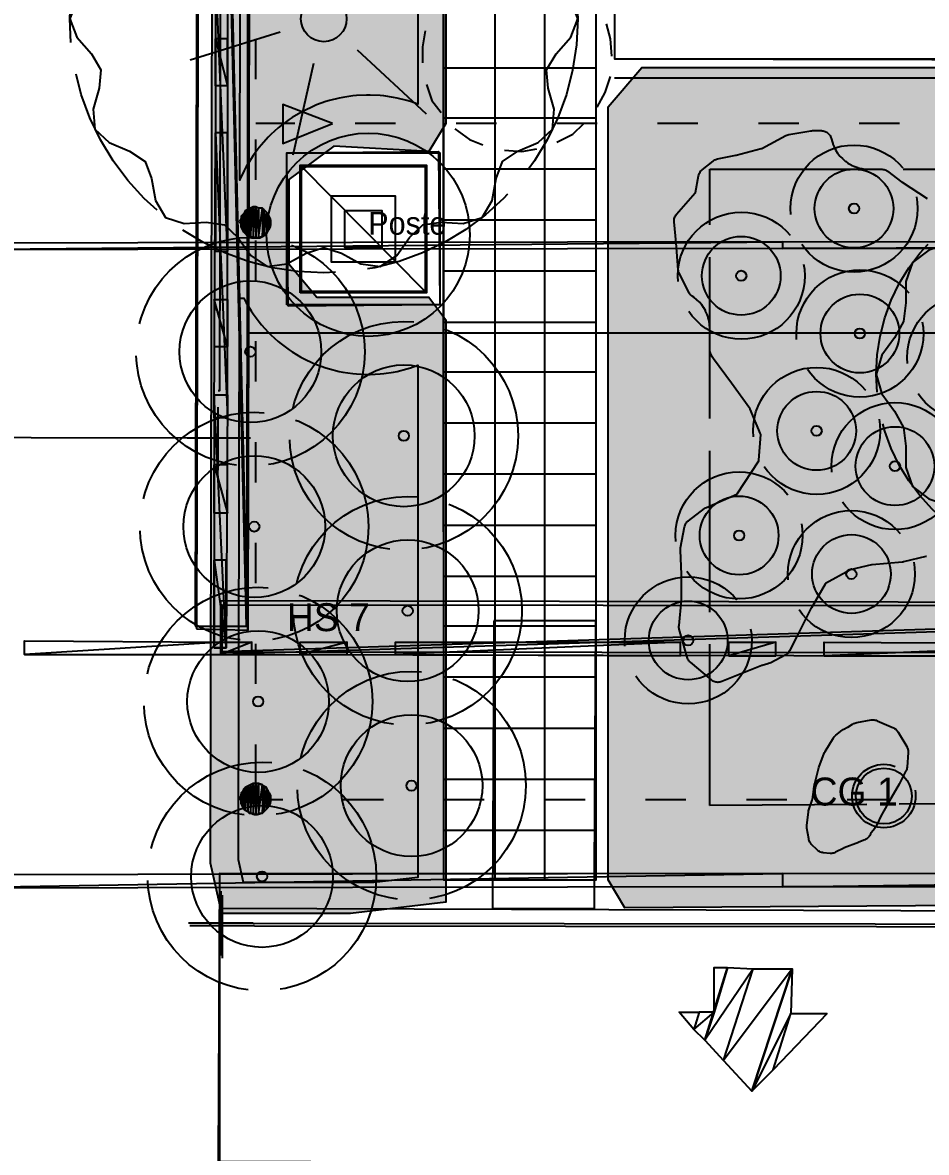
# Model space of a CAD drawing. Header units: metres. Extents: x 1 to 213, y 1 to 147.
# Drawn here: x 50.38 to 57.5, y 40.28 to 49.17 of the extents above; entities that cross this region are included whole.
import ezdxf
from ezdxf.enums import TextEntityAlignment as Align

# ---------------------------------------------------------------- set-up
doc = ezdxf.new("R2010")
doc.units = ezdxf.units.M
doc.linetypes.add('DASHED', pattern=[1.524, 1.27, -0.254])
for name, color, linetype in [('00-BASE-ARQUITECTURA', 8, 'Continuous'), ('PJ-ARBOLES', 94, 'Continuous'), ('PJ-ARBUSTOS', 82, 'Continuous'), ('PJ-COPA-ADULTA', 8, 'DASHED'), ('PJ-ETIQUETAS', 7, 'Continuous'), ('PJ-GRAVILLA', 42, 'Continuous'), ('PJ-HERBACEAS', 212, 'Continuous'), ('PJ-LIMITE-JARDIN', 7, 'Continuous'), ('PJ-MASAS', 92, 'Continuous'), ('PJ-MASAS-RELLENO', 92, 'Continuous'), ('PJ-PROTEGIDO', 30, 'DASHED'), ('PJ-RIEGO-SECTORES', 5, 'Continuous'), ('PJ-VISIBILIDAD', 1, 'DASHED')]:
    doc.layers.add(name, color=color, linetype=linetype)

# ---------------------------------------------------------------- blocks, each defined once
blk = doc.blocks.new('PJ_CD')
for p, q in [((0.0599, 0.2633), (0.1829, 0.8045)), ((-0.1981, 0.1835), (-0.6052, 0.5607)), ((0.2579, 0.0798), (0.7882, 0.2438)), ((-0.2579, -0.0798), (-0.7882, -0.2438)), ((-0.0599, -0.2633), (-0.1829, -0.8045)), ((0.1981, -0.1835), (0.6052, -0.5607))]:
    blk.add_line(p, q)
blk.add_lwpolyline([(1.5, 0), (1.4545, 0.1529), (1.3572, 0.2885), (1.2839, 0.4172), (1.2675, 0.5643), (1.2666, 0.7312), (1.2135, 0.8817), (1.0868, 0.9786), (0.9284, 1.0311), (0.7935, 1.0922), (0.6937, 1.2016), (0.5949, 1.3361), (0.4635, 1.4266), (0.3041, 1.4305), (0.145, 1.3799), (0, 1.35), (-0.145, 1.3799), (-0.3041, 1.4305), (-0.4635, 1.4266), (-0.5949, 1.3361), (-0.6938, 1.2016), (-0.7935, 1.0922), (-0.9284, 1.0311), (-1.0868, 0.9786), (-1.2135, 0.8817), (-1.2666, 0.7312), (-1.2675, 0.5643), (-1.2839, 0.4172), (-1.3572, 0.2885), (-1.4545, 0.1529), (-1.5, 0), (-1.4545, -0.1529), (-1.3572, -0.2885), (-1.2839, -0.4172), (-1.2675, -0.5643), (-1.2666, -0.7312), (-1.2135, -0.8817), (-1.0868, -0.9786), (-0.9284, -1.0311), (-0.7935, -1.0922), (-0.6938, -1.2016), (-0.5949, -1.3361), (-0.4635, -1.4266), (-0.3041, -1.4305), (-0.145, -1.3799), (0, -1.35), (0.145, -1.3799), (0.3041, -1.4305), (0.4635, -1.4266), (0.5949, -1.3361), (0.6937, -1.2016), (0.7935, -1.0922), (0.9284, -1.0311), (1.0868, -0.9786), (1.2135, -0.8817), (1.2666, -0.7312), (1.2675, -0.5643), (1.2839, -0.4172), (1.3572, -0.2885), (1.4545, -0.1529), (1.5, 0)], close=True)
blk.add_circle((0, 0), 0.135)
at = {"flags": 1}
for tag, p, height in [('CODIGO', (0.15, 0.15), 0.2), ('ESPECIE', (0.15, -0.1), 0.15), ('ZONA', (0.15, -0.3), 0.15)]:
    blk.add_attdef(tag, p, '', height=height, dxfattribs=at)
blk = doc.blocks.new('PJ_EC')
for radius in [0.31, 0.04]:
    blk.add_circle((0, 0), radius)
at = {"flags": 1}
for tag, p, height in [('CODIGO', (0.15, 0.15), 0.2), ('ESPECIE', (0.15, -0.1), 0.15), ('ZONA', (0.15, -0.3), 0.15)]:
    blk.add_attdef(tag, p, '', height=height, dxfattribs=at)
blk = doc.blocks.new('PJ_CG')
blk.add_circle((0, 0), 0.22)
at = {"flags": 1}
for tag, p, height in [('CODIGO', (0.15, 0.15), 0.2), ('ESPECIE', (0.15, -0.1), 0.15), ('ZONA', (0.15, -0.3), 0.15)]:
    blk.add_attdef(tag, p, '', height=height, dxfattribs=at)
blk = doc.blocks.new('PJ_SP')
for p, q in [((0.0798, 0.351), (0.2439, 1.0726)), ((-0.2641, 0.2447), (-0.807, 0.7475)), ((0.3439, 0.1064), (1.0509, 0.3251)), ((-0.3439, -0.1064), (-1.0509, -0.3251)), ((0.2641, -0.2447), (0.807, -0.7475)), ((-0.0798, -0.351), (-0.2439, -1.0726))]:
    blk.add_line(p, q)
blk.add_lwpolyline([(2, 0), (1.9445, 0.1457), (1.8293, 0.2757), (1.7549, 0.4005), (1.7678, 0.5453), (1.8152, 0.7124), (1.8019, 0.8678), (1.6887, 0.975), (1.5285, 1.0421), (1.4073, 1.1223), (1.3561, 1.2583), (1.3263, 1.4295), (1.247, 1.5637), (1.0985, 1.6112), (0.925, 1.6021), (0.781, 1.6217), (0.6759, 1.7221), (0.5748, 1.8634), (0.445, 1.9499), (0.2906, 1.9282), (0.1383, 1.8448), (0, 1.8), (-0.1383, 1.8448), (-0.2906, 1.9282), (-0.445, 1.9499), (-0.5748, 1.8634), (-0.6759, 1.7221), (-0.781, 1.6217), (-0.925, 1.6021), (-1.0985, 1.6112), (-1.247, 1.5637), (-1.3263, 1.4295), (-1.3561, 1.2583), (-1.4073, 1.1223), (-1.5285, 1.0421), (-1.6887, 0.975), (-1.8019, 0.8678), (-1.8152, 0.7124), (-1.7678, 0.5453), (-1.7549, 0.4005), (-1.8293, 0.2757), (-1.9445, 0.1457), (-2, 0), (-1.9445, -0.1457), (-1.8293, -0.2757), (-1.7549, -0.4005), (-1.7678, -0.5453), (-1.8152, -0.7124), (-1.8019, -0.8678), (-1.6887, -0.975), (-1.5285, -1.0421), (-1.4073, -1.1223), (-1.3561, -1.2583), (-1.3263, -1.4295), (-1.247, -1.5637), (-1.0985, -1.6112), (-0.925, -1.6021), (-0.781, -1.6217), (-0.6759, -1.7221), (-0.5748, -1.8634), (-0.445, -1.9499), (-0.2906, -1.9282), (-0.1383, -1.8448), (0, -1.8), (0.1383, -1.8448), (0.2906, -1.9282), (0.445, -1.9499), (0.5748, -1.8634), (0.6759, -1.7221), (0.781, -1.6217), (0.925, -1.6021), (1.0985, -1.6112), (1.247, -1.5637), (1.3263, -1.4295), (1.3561, -1.2583), (1.4073, -1.1223), (1.5285, -1.0421), (1.6887, -0.975), (1.8019, -0.8678), (1.8152, -0.7124), (1.7678, -0.5453), (1.7549, -0.4005), (1.8293, -0.2757), (1.9445, -0.1457), (2, 0)], close=True)
blk.add_circle((0, 0), 0.18)
at = {"flags": 1}
for tag, p, height in [('CODIGO', (0.15, 0.15), 0.2), ('ESPECIE', (0.15, -0.1), 0.15), ('ZONA', (0.15, -0.3), 0.15)]:
    blk.add_attdef(tag, p, '', height=height, dxfattribs=at)
blk = doc.blocks.new('PJ_HS')
for radius in [0.558, 0.04]:
    blk.add_circle((0, 0), radius)
at = {"flags": 1}
for tag, p, height in [('CODIGO', (0.15, 0.15), 0.2), ('ESPECIE', (0.15, -0.1), 0.15), ('ZONA', (0.15, -0.3), 0.15)]:
    blk.add_attdef(tag, p, '', height=height, dxfattribs=at)

msp = doc.modelspace()

# ---------------------------------------------------------------- hatches: boundary and pattern name
at = {"layer": 'PJ-GRAVILLA'}
h = msp.add_hatch(dxfattribs=at)
h.set_pattern_fill('GRAVEL', scale=0.03)
h.paths.add_polyline_path([(53.8, 98.484), (53.8, 89.0322), (53.7545, 89.0322), (53.534, 88.5913), (53.534, 87.6211), (53.7104, 87.2243), (53.7104, 74.2597), (53.534, 74.1274), (52.6521, 74.1274), (52.4757, 73.9069), (52.4757, 73.1573), (52.6521, 72.9368), (53.5781, 72.9368), (53.7104, 72.7604), (53.7104, 48.3746), (53.5781, 48.1541), (52.8284, 48.1982), (52.4757, 47.9337), (52.4757, 47.2722), (52.6962, 47.0076), (53.5781, 47.0076), (53.7104, 46.8312), (53.7104, 42.2451), (52.9607, 42.1569), (51.9465, 42.1569), (51.8583, 42.5538), (51.9465, 90.5756), (52.0347, 90.9284), (51.9906, 98.425), (52.0788, 98.5131), (53.8, 98.484)])
h = msp.add_hatch(dxfattribs=at)
h.set_pattern_fill('GRAVEL', scale=0.03)
h.paths.add_polyline_path([(55.2538, 48.8156), (62.0889, 48.8156), (63.0149, 48.6833), (63.8968, 48.2864), (64.6906, 47.4927), (64.7347, 47.2281), (64.9552, 47.0076), (65.2198, 45.9493), (65.0875, 44.8028), (64.0732, 42.2892), (63.8968, 42.1128), (62.0889, 42.1128), (61.6038, 42.2451), (55.1215, 42.201), (54.9892, 42.4215), (54.9892, 48.5069), (55.2538, 48.8156)])
at = {"layer": 'PJ-MASAS-RELLENO'}
for points in [[(53.4333, 48.548), (53.4051, 48.5566), (53.329, 48.5756), (53.3001, 48.5814), (53.2224, 48.5929), (53.1931, 48.5958), (53.1147, 48.5996), (53.0853, 48.5996), (53.0069, 48.5958), (52.9776, 48.5929), (52.8999, 48.5814), (52.871, 48.5756), (52.7949, 48.5566), (52.7667, 48.548), (52.6928, 48.5216), (52.6656, 48.5103), (52.5946, 48.4767), (52.5687, 48.4629), (52.5013, 48.4225), (52.4768, 48.4061), (52.4138, 48.3594), (52.391, 48.3407), (52.3328, 48.288), (52.312, 48.2672), (52.2593, 48.209), (52.2406, 48.1862), (52.1939, 48.1232), (52.1775, 48.0987), (52.1371, 48.0313), (52.1233, 48.0054), (52.0897, 47.9344), (52.0882, 47.9308), (52.0957, 52.05), (53.4904, 52.05), (53.4904, 48.5276), (53.4333, 48.548)], [(55.6519, 47.0158), (55.6451, 47.0208), (55.6389, 47.0264), (55.6333, 47.0326), (55.6284, 47.0394), (55.6242, 47.0467), (55.55, 47.193), (55.5468, 47.2001), (55.5444, 47.2074), (55.5426, 47.2149), (55.5416, 47.2226), (55.524, 47.4354), (55.5239, 47.4359), (55.5081, 47.6012), (55.5078, 47.6094), (55.5083, 47.6175), (55.5096, 47.6256), (55.5117, 47.6335), (55.5146, 47.6411), (55.5182, 47.6484), (55.5226, 47.6552), (55.5277, 47.6616), (55.6754, 47.8296), (55.6765, 47.831), (55.6769, 47.8328), (55.7002, 47.9626), (55.7021, 47.9706), (55.7048, 47.9784), (55.7082, 47.9859), (55.7125, 47.9929), (55.7174, 47.9995), (55.723, 48.0056), (55.7291, 48.011), (55.8164, 48.0805), (55.8225, 48.0849), (55.829, 48.0887), (55.8358, 48.0919), (55.8429, 48.0945), (55.8501, 48.0963), (55.9955, 48.1261), (55.9977, 48.1266), (56.1944, 48.1785), (56.1966, 48.1792), (56.1987, 48.1802), (56.3883, 48.2812), (56.3961, 48.2849), (56.4042, 48.2876), (56.4126, 48.2895), (56.5849, 48.3185), (56.5915, 48.3193), (56.5982, 48.3196), (56.6679, 48.3196), (56.6755, 48.3192), (56.683, 48.3182), (56.6904, 48.3164), (56.6975, 48.3139), (56.7044, 48.3108), (56.711, 48.307), (56.7172, 48.3027), (56.7229, 48.2977), (56.7281, 48.2923), (56.7329, 48.2864), (56.737, 48.28), (56.7405, 48.2733), (56.7434, 48.2663), (56.7455, 48.259), (56.7494, 48.2436), (56.7499, 48.2418), (56.7573, 48.2173), (56.7585, 48.2138), (56.7678, 48.191), (56.7694, 48.1876), (56.7808, 48.1658), (56.7827, 48.1625), (56.7962, 48.1419), (56.7984, 48.1388), (56.8137, 48.1195), (56.8162, 48.1167), (56.8332, 48.099), (56.836, 48.0964), (56.8546, 48.0803), (56.8576, 48.078), (56.8777, 48.0638), (56.8809, 48.0618), (56.9022, 48.0495), (56.9056, 48.0478), (56.928, 48.0376), (56.9315, 48.0362), (56.9548, 48.0282), (56.9584, 48.0272), (56.9823, 48.0214), (56.9861, 48.0207), (57.0104, 48.0172), (57.0142, 48.0169), (57.0397, 48.0156), (57.0416, 48.0156), (57.1404, 48.0156), (57.1477, 48.0153), (57.155, 48.0142), (57.1622, 48.0126), (57.1692, 48.0102), (57.1759, 48.0073), (57.1823, 48.0037), (57.1884, 47.9996), (57.301, 47.915), (57.3033, 47.9134), (57.5006, 47.7861), (57.5022, 47.7851), (57.5039, 47.7845), (57.7005, 47.7246), (57.7021, 47.7242), (57.7039, 47.7242), (57.9005, 47.7339), (57.9021, 47.7341), (57.9037, 47.7343), (58.1016, 47.7772), (58.1027, 47.7774), (58.3315, 47.8334), (58.3333, 47.8339), (58.335, 47.8348), (58.5438, 47.956), (58.5445, 47.9565), (58.656, 48.0245), (58.6631, 48.0283), (58.6705, 48.0314), (58.6781, 48.0338), (58.686, 48.0353), (58.8055, 48.053), (58.8096, 48.0539), (59.0058, 48.1044), (59.0076, 48.1049), (59.0091, 48.1058), (59.1973, 48.2139), (59.2041, 48.2173), (59.2111, 48.2201), (59.2184, 48.2223), (59.2258, 48.2237), (59.469, 48.2587), (59.4765, 48.2594), (59.4841, 48.2594), (59.4916, 48.2587), (59.499, 48.2573), (59.5063, 48.2552), (59.5133, 48.2524), (59.5201, 48.2489), (59.5264, 48.2449), (59.7563, 48.083), (59.763, 48.0777), (59.7691, 48.0718), (59.7745, 48.0652), (59.7792, 48.0581), (59.7831, 48.0506), (59.7862, 48.0427), (59.8462, 47.8615), (59.8483, 47.8539), (59.8496, 47.8462), (59.8502, 47.8385), (59.85, 47.8306), (59.8491, 47.8229), (59.8179, 47.6397), (59.816, 47.6315), (59.8133, 47.6235), (59.728, 47.4102), (59.7276, 47.409), (59.649, 47.1919), (59.6484, 47.1897), (59.648, 47.1874), (59.6239, 46.9827), (59.6238, 46.9808), (59.624, 46.9789), (59.6583, 46.7864), (59.6595, 46.7813), (59.7184, 46.5957), (59.7204, 46.5883), (59.7597, 46.4054), (59.7611, 46.3964), (59.7614, 46.3873), (59.759, 46.2367), (59.7585, 46.2288), (59.7572, 46.221), (59.7551, 46.2133), (59.7523, 46.206), (59.7488, 46.1989), (59.7446, 46.1922), (59.6967, 46.1234), (59.6918, 46.1172), (59.6864, 46.1114), (59.6805, 46.1062), (59.674, 46.1017), (59.6107, 46.0613), (59.6093, 46.0605), (59.4585, 45.9685), (59.4568, 45.9674), (59.4554, 45.9659), (59.3195, 45.8105), (59.318, 45.8086), (59.1734, 45.622), (59.1732, 45.6217), (59.1666, 45.6129), (59.1609, 45.6062), (59.1545, 45.6002), (59.1475, 45.5949), (59.1399, 45.5904), (59.1215, 45.5808), (59.1171, 45.578), (59.0858, 45.556), (59.0858, 45.5561), (59.0826, 45.5538), (59.0757, 45.5497), (59.0684, 45.5464), (59.0608, 45.5438), (58.8201, 45.4752), (58.8176, 45.4744), (58.7865, 45.4633), (58.7817, 45.4612), (58.7536, 45.4468), (58.7491, 45.4441), (58.723, 45.4261), (58.7189, 45.4228), (58.7074, 45.4124), (58.7021, 45.408), (58.6964, 45.4041), (58.6905, 45.4006), (58.6842, 45.3977), (58.4262, 45.2913), (58.419, 45.2887), (58.4116, 45.2868), (58.404, 45.2856), (58.3964, 45.2852), (58.2388, 45.2838), (58.237, 45.2837), (58.2351, 45.2835), (58.0355, 45.2446), (58.0338, 45.2442), (58.0322, 45.2435), (57.8534, 45.1553), (57.8491, 45.1529), (57.694, 45.051), (57.6875, 45.0471), (57.6807, 45.0439), (57.5026, 44.97), (57.4967, 44.9678), (57.4906, 44.9661), (57.3159, 44.9242), (57.3101, 44.923), (57.3042, 44.9223), (57.0683, 44.9017), (57.0627, 44.9008), (56.8952, 44.8617), (56.8934, 44.8612), (56.8918, 44.8604), (56.7003, 44.7531), (56.6985, 44.752), (56.6974, 44.7502), (56.5896, 44.564), (56.5885, 44.5619), (56.4786, 44.3426), (56.4781, 44.3418), (56.4171, 44.2234), (56.413, 44.2163), (56.4081, 44.2096), (56.4025, 44.2035), (56.3964, 44.1979), (56.3897, 44.1931), (56.3826, 44.1889), (56.2696, 44.1309), (56.2613, 44.1272), (56.2526, 44.1245), (56.2458, 44.1228), (56.2027, 44.1088), (56.2002, 44.1079), (55.8837, 43.9819), (55.8763, 43.9793), (55.8687, 43.9775), (55.8609, 43.9765), (55.8531, 43.9762), (55.8452, 43.9767), (55.8375, 43.9779), (55.8299, 43.9799), (55.8226, 43.9827), (55.8155, 43.9861), (55.8089, 43.9902), (55.8026, 43.995), (55.6367, 44.1345), (55.6308, 44.1399), (55.6255, 44.1459), (55.6209, 44.1524), (55.6169, 44.1593), (55.6136, 44.1666), (55.6111, 44.1742), (55.5496, 44.394), (55.548, 44.4013), (55.547, 44.4088), (55.5467, 44.4163), (55.5471, 44.4238), (55.5675, 44.6226), (55.5677, 44.6268), (55.5668, 44.8239), (55.5667, 44.8255), (55.5583, 45.0155), (55.5584, 45.0247), (55.5596, 45.0338), (55.5906, 45.1995), (55.5923, 45.2067), (55.5946, 45.2137), (55.5976, 45.2204), (55.6012, 45.2269), (55.6053, 45.233), (55.61, 45.2386), (55.6152, 45.2439), (55.6209, 45.2486), (55.7466, 45.3438), (55.7545, 45.3491), (55.763, 45.3533), (56.0034, 45.4581), (56.0051, 45.459), (56.0062, 45.4605), (56.1748, 45.7212), (56.1758, 45.723), (56.176, 45.7249), (56.1903, 45.9283), (56.1903, 45.9302), (56.1897, 45.9319), (56.1084, 46.1279), (56.1074, 46.1301), (56.1061, 46.1321), (55.9603, 46.3302), (55.8178, 46.5233), (55.8131, 46.5304), (55.8092, 46.538), (55.7962, 46.5668), (55.7932, 46.5747), (55.791, 46.5828), (55.7897, 46.5912), (55.7892, 46.5996), (55.7892, 46.7632), (55.7892, 46.7651), (55.788, 46.7906), (55.7876, 46.7944), (55.7841, 46.8188), (55.7834, 46.8225), (55.7776, 46.8464), (55.7766, 46.85), (55.7686, 46.8733), (55.7672, 46.8768), (55.757, 46.8992), (55.7553, 46.9026), (55.743, 46.9239), (55.741, 46.9271), (55.7268, 46.9472), (55.7245, 46.9502), (55.7084, 46.9688), (55.7058, 46.9716), (55.6881, 46.9886), (55.6853, 46.9911), (55.666, 47.0064), (55.6629, 47.0086), (55.6519, 47.0158)], [(53.144, 42.4), (52.1179, 42.4), (52.0784, 42.5777), (52.0865, 47), (52.1207, 47), (52.1233, 46.9946), (52.1371, 46.9687), (52.1775, 46.9013), (52.1939, 46.8768), (52.2406, 46.8138), (52.2593, 46.791), (52.312, 46.7328), (52.3328, 46.712), (52.391, 46.6593), (52.4138, 46.6406), (52.4768, 46.5939), (52.5013, 46.5775), (52.5687, 46.5371), (52.5946, 46.5233), (52.6656, 46.4897), (52.6928, 46.4784), (52.7667, 46.452), (52.7949, 46.4434), (52.871, 46.4244), (52.8999, 46.4186), (52.9776, 46.4071), (53.0069, 46.4042), (53.0853, 46.4004), (53.1147, 46.4004), (53.1931, 46.4042), (53.2224, 46.4071), (53.3001, 46.4186), (53.329, 46.4244), (53.4051, 46.4434), (53.4333, 46.452), (53.4904, 46.4724), (53.4904, 42.4408), (53.144, 42.4)], [(56.6139, 43.1718), (56.6155, 43.18), (56.6445, 43.2959), (56.6473, 43.3049), (56.6901, 43.4175), (56.6931, 43.4245), (56.6968, 43.4312), (56.7637, 43.5393), (56.7677, 43.5451), (56.7721, 43.5506), (56.777, 43.5556), (56.7824, 43.5602), (56.8324, 43.5995), (56.8386, 43.6039), (56.8453, 43.6077), (56.8748, 43.6229), (56.877, 43.6241), (56.9145, 43.6466), (56.9153, 43.6471), (56.9227, 43.6517), (56.9305, 43.6554), (56.9387, 43.6582), (56.9471, 43.6602), (57.0611, 43.68), (57.0689, 43.6809), (57.0768, 43.6811), (57.0847, 43.6805), (57.0924, 43.6792), (57.1, 43.6771), (57.1074, 43.6742), (57.236, 43.617), (57.2433, 43.6133), (57.2501, 43.6089), (57.2565, 43.6038), (57.2623, 43.5981), (57.2675, 43.5918), (57.2721, 43.5851), (57.3408, 43.4707), (57.3447, 43.4634), (57.3478, 43.4557), (57.3501, 43.4478), (57.3515, 43.4396), (57.3522, 43.4314), (57.3519, 43.4231), (57.3428, 43.3086), (57.3418, 43.3008), (57.34, 43.2931), (57.3375, 43.2856), (57.3343, 43.2784), (57.2831, 43.1787), (57.2809, 43.1748), (57.2144, 43.0611), (57.1485, 42.9461), (57.1472, 42.9436), (57.0967, 42.8389), (57.0923, 42.831), (57.0872, 42.8237), (57.063, 42.7934), (57.0614, 42.7913), (57.056, 42.7835), (57.0549, 42.7817), (57.0539, 42.7796), (57.0526, 42.7764), (57.0486, 42.7691), (57.0439, 42.7623), (57.0386, 42.756), (57.0326, 42.7503), (57.026, 42.7452), (57.019, 42.7408), (57.0115, 42.7372), (56.9637, 42.717), (56.9616, 42.7162), (56.8489, 42.6722), (56.8456, 42.6707), (56.7797, 42.6379), (56.7729, 42.6348), (56.7658, 42.6325), (56.7586, 42.6308), (56.7512, 42.6298), (56.7438, 42.6294), (56.7363, 42.6298), (56.6835, 42.6349), (56.6759, 42.636), (56.6684, 42.6378), (56.6611, 42.6403), (56.6541, 42.6436), (56.6475, 42.6475), (56.6412, 42.652), (56.6355, 42.657), (56.5915, 42.6996), (56.5865, 42.7049), (56.582, 42.7107), (56.578, 42.7169), (56.5746, 42.7234), (56.5718, 42.7302), (56.5697, 42.7372), (56.5682, 42.7444), (56.5546, 42.8287), (56.5538, 42.8359), (56.5537, 42.8431), (56.5541, 42.8503), (56.5659, 42.9554), (56.5674, 42.9641), (56.5698, 42.9726), (56.5961, 43.0489), (56.5967, 43.0507), (56.597, 43.0526), (56.6139, 43.1718)]]:
    msp.add_hatch(color=7, dxfattribs=at).paths.add_polyline_path(points)

# ---------------------------------------------------------------- linework, layer by layer
at = {"layer": '00-BASE-ARQUITECTURA'}
for points in [[(52.0664, 109.5798), (51.9818, 71.4798), (51.9289, 46.2703), (51.9183, 46.2703)], [(88.5472, 53.6469), (88.5472, 51.6678), (74.3867, 51.6678), (72.8415, 46.7254), (52.1511, 46.7254), (52.1511, 98.3297), (67.7827, 98.3297)], [(54.8922, 71.5327), (54.8922, 42.418), (53.6963, 42.418), (53.6857, 64.336), (53.6857, 72.7392), (53.6857, 85.4815), (54.8922, 85.471), (54.8922, 72.7392)], [(53.6963, 42.418), (53.6963, 85.4815)], [(54.49, 42.418), (54.49, 85.4815)], [(55.0404, 71.3845), (55.0404, 48.8844), (60.0357, 48.8738)], [(54.0984, 42.418), (54.0984, 67.0771)], [(51.7384, 44.4182), (52.1405, 44.4182), (51.7701, 59.6688), (51.7384, 44.4182)], [(51.7489, 44.3971), (52.1511, 44.3865), (51.7807, 59.6476), (51.7489, 44.3971)], [(52.1405, 44.4182), (51.7701, 59.6688), (52.1723, 59.6688), (52.1405, 44.4182)], [(52.1511, 44.3865), (51.7807, 59.6476), (52.1829, 59.6371), (52.1511, 44.3865)], [(51.8971, 47.371), (51.9924, 47.371), (51.8971, 49.6146), (51.8971, 47.371)], [(51.9924, 47.371), (51.8971, 49.6146), (51.9924, 49.6146), (51.9924, 47.371)], [(53.5481, 49.1066), (53.5269, 48.9796), (53.5269, 48.8526)], [(55.0192, 48.9056), (55.0086, 49.0431), (54.9769, 49.1596)], [(51.9924, 49.0431), (51.8971, 49.0431), (51.9924, 48.6727), (51.9924, 49.0431)], [(51.8971, 49.0431), (51.9924, 48.6727), (51.8971, 48.6727), (51.8971, 49.0431)], [(52.2146, 48.7256), (52.2146, 49.0431)], [(55.0404, 48.8844), (62.4169, 48.8844)], [(54.8922, 48.8103), (53.6963, 48.8103)], [(54.9028, 48.5034), (54.9663, 48.6198), (55.0086, 48.7468)], [(53.5587, 48.6833), (53.601, 48.5563), (53.6751, 48.4611)], [(55.0404, 48.7362), (62.2053, 48.7362)], [(52.8179, 48.3764), (52.4263, 48.5246), (52.4263, 48.2176), (52.8179, 48.3764)], [(54.8922, 48.4187), (53.6963, 48.4187)], [(51.8971, 48.3023), (51.9924, 46.0586), (51.8865, 46.0586), (51.8971, 48.3023)], [(51.9924, 48.3023), (51.8971, 48.3023), (51.9924, 46.0586), (51.9924, 48.3023)], [(52.5215, 48.3764), (52.2146, 48.3764)], [(53.3153, 48.3764), (52.9978, 48.3764)], [(53.7809, 48.3341), (53.8974, 48.2494), (54.0032, 48.2071)], [(54.109, 48.3764), (53.7915, 48.3764)], [(54.9028, 48.3764), (54.5853, 48.3764)], [(54.5853, 48.2282), (54.7123, 48.2917), (54.797, 48.3764)], [(55.6965, 48.3764), (55.379, 48.3764)], [(56.4903, 48.3764), (56.1728, 48.3764)], [(57.284, 48.3764), (56.9665, 48.3764)], [(52.2146, 47.9319), (52.2146, 48.2494)], [(54.1725, 48.1647), (54.3101, 48.1541), (54.4265, 48.1753)], [(53.5481, 47.0535), (52.5744, 48.0377)], [(54.8922, 48.0166), (53.6963, 48.0166)], [(52.2146, 47.7202), (52.1935, 47.7096), (52.1723, 47.7096), (52.1511, 47.6991), (52.13, 47.6779), (52.1194, 47.6673), (52.0982, 47.6461), (52.0982, 47.625), (52.0876, 47.6038), (52.0982, 47.5826), (52.0982, 47.5615), (52.1088, 47.5403), (52.1194, 47.5191), (52.1405, 47.498), (52.1617, 47.4874), (52.1829, 47.4768), (52.204, 47.4768), (52.2252, 47.4768), (52.2464, 47.4768), (52.2675, 47.4874), (52.2887, 47.498), (52.2993, 47.5191), (52.3204, 47.5403), (52.331, 47.5615), (52.331, 47.5826), (52.331, 47.6038), (52.331, 47.625), (52.3204, 47.6461), (52.3099, 47.6673), (52.2993, 47.6779), (52.2781, 47.6991), (52.2569, 47.7096), (52.2358, 47.7096), (52.2146, 47.7202)], [(52.1194, 47.6673), (52.1194, 47.5191), (52.13, 47.6885), (52.1194, 47.6673)], [(52.1194, 47.5191), (52.13, 47.6885), (52.13, 47.5086), (52.1194, 47.5191)], [(52.13, 47.6885), (52.13, 47.5086), (52.1511, 47.6991), (52.13, 47.6885)], [(52.13, 47.5086), (52.1511, 47.6991), (52.1511, 47.4874), (52.13, 47.5086)], [(52.1511, 47.6991), (52.1511, 47.4874), (52.1723, 47.7096), (52.1511, 47.6991)], [(52.1511, 47.4874), (52.1723, 47.7096), (52.1723, 47.4874), (52.1511, 47.4874)], [(52.1723, 47.7096), (52.1723, 47.4874), (52.1935, 47.7202), (52.1723, 47.7096)], [(52.1723, 47.4874), (52.1935, 47.7202), (52.1935, 47.4768), (52.1723, 47.4874)], [(52.1935, 47.7202), (52.1935, 47.4768), (52.2146, 47.7202), (52.1935, 47.7202)], [(52.1935, 47.4768), (52.2146, 47.7202), (52.2146, 47.4768), (52.1935, 47.4768)], [(52.2146, 47.7202), (52.2146, 47.4768), (52.2358, 47.7096), (52.2146, 47.7202)], [(52.2146, 47.4768), (52.2358, 47.7096), (52.2358, 47.4768), (52.2146, 47.4768)], [(52.2358, 47.7096), (52.2358, 47.4768), (52.2675, 47.7096), (52.2358, 47.7096)], [(52.2358, 47.4768), (52.2675, 47.7096), (52.2675, 47.4874), (52.2358, 47.4768)], [(52.2675, 47.7096), (52.2675, 47.4874), (52.2781, 47.6991), (52.2675, 47.7096)], [(52.2675, 47.4874), (52.2781, 47.6991), (52.2781, 47.498), (52.2675, 47.4874)], [(52.2781, 47.6991), (52.2781, 47.498), (52.2993, 47.6779), (52.2781, 47.6991)], [(52.2781, 47.498), (52.2993, 47.6779), (52.2993, 47.5086), (52.2781, 47.498)], [(52.2993, 47.6779), (52.2993, 47.5086), (52.3099, 47.6567), (52.2993, 47.6779)], [(52.0982, 47.625), (52.0982, 47.5615), (52.1088, 47.6461), (52.0982, 47.625)], [(52.0982, 47.5615), (52.1088, 47.6461), (52.1088, 47.5403), (52.0982, 47.5615)], [(52.0982, 47.6038), (52.0982, 47.5826), (52.0982, 47.625), (52.0982, 47.6038)], [(52.0982, 47.5826), (52.0982, 47.625), (52.0982, 47.5615), (52.0982, 47.5826)], [(52.1088, 47.6461), (52.1088, 47.5403), (52.1194, 47.6673), (52.1088, 47.6461)], [(52.1088, 47.5403), (52.1194, 47.6673), (52.1194, 47.5191), (52.1088, 47.5403)], [(52.2993, 47.5086), (52.3099, 47.6567), (52.3099, 47.5297), (52.2993, 47.5086)], [(52.3099, 47.6567), (52.3099, 47.5297), (52.3204, 47.6356), (52.3099, 47.6567)], [(52.3099, 47.5297), (52.3204, 47.6356), (52.3204, 47.5509), (52.3099, 47.5297)], [(52.3204, 47.5509), (52.3204, 47.6356), (52.331, 47.6144), (52.3204, 47.5509)], [(52.3204, 47.5509), (52.331, 47.5721), (52.331, 47.6144), (52.3204, 47.5509)], [(52.331, 47.5721), (52.331, 47.6144), (52.331, 47.5932), (52.331, 47.5721)], [(54.8922, 47.6144), (53.6963, 47.6144)], [(49.5899, 47.4345), (49.5899, 47.3816), (56.3633, 47.4451), (49.5899, 47.4345)], [(49.5899, 47.3816), (56.3633, 47.4451), (56.3633, 47.3921), (49.5899, 47.3816)], [(52.2146, 47.1381), (52.2146, 47.4556)], [(56.3633, 47.4451), (56.3633, 47.3921), (63.5282, 47.4345), (56.3633, 47.4451)], [(56.3633, 47.3921), (63.5282, 47.4345), (63.5282, 47.3921), (56.3633, 47.3921)], [(54.8922, 47.2122), (53.6963, 47.2122)], [(51.8865, 46.6196), (51.9924, 46.6196), (51.8865, 46.99), (51.8865, 46.6196)], [(51.9924, 46.6196), (51.8865, 46.99), (51.9924, 46.99), (51.9924, 46.6196)], [(54.8922, 46.8101), (53.6963, 46.8101)], [(52.2146, 46.3444), (52.2146, 46.6619)], [(54.8922, 46.4185), (53.6963, 46.4185)], [(51.8865, 44.2489), (51.9818, 44.2489), (51.8865, 46.2386), (51.8865, 44.2489)], [(51.9818, 44.2489), (51.8865, 46.2386), (51.9924, 46.2386), (51.9818, 44.2489)], [(51.9183, 45.6459), (51.9183, 46.1433)], [(2.5259, 46.0057), (51.6749, 45.8999)], [(54.8922, 46.0163), (53.6963, 46.0163)], [(51.6749, 45.8999), (52.1723, 45.8999)], [(52.2146, 45.5506), (52.2146, 45.8681)], [(51.9924, 45.6882), (51.8865, 45.6882), (51.9924, 45.3072), (51.9924, 45.6882)], [(51.8865, 45.6882), (51.9924, 45.3072), (51.8865, 45.3072), (51.8865, 45.6882)], [(54.8922, 45.6141), (53.6963, 45.6141)], [(54.8922, 45.212), (53.6963, 45.212)], [(52.2146, 44.7569), (52.2146, 45.0744)], [(51.9818, 44.9368), (51.8865, 44.9368), (51.9818, 44.2489), (51.9818, 44.9368)], [(51.8865, 44.9368), (51.9818, 44.2489), (51.8865, 44.2489), (51.8865, 44.9368)], [(54.8922, 44.8098), (53.6963, 44.8098)], [(63.9409, 44.5981), (51.9394, 44.2171), (51.9394, 44.6193), (63.9409, 44.5981)], [(51.9394, 44.2171), (51.9394, 44.6193)], [(63.9409, 44.2066), (63.9409, 44.5981), (51.9394, 44.2171), (63.9409, 44.2066)], [(63.9515, 44.577), (51.95, 44.196), (51.95, 44.5876), (63.9515, 44.577)], [(51.95, 44.196), (51.95, 44.5876)], [(63.9515, 44.1748), (63.9515, 44.577), (51.95, 44.196), (63.9515, 44.1748)], [(54.8922, 44.4182), (53.6963, 44.4182)], [(54.0879, 44.4606), (54.0773, 42.1957), (54.8816, 42.1957), (54.8816, 42.4709), (54.8922, 44.4606), (54.0879, 44.4606)], [(51.9394, 44.2912), (50.3943, 44.196), (50.3943, 44.3018), (51.9394, 44.2912)], [(50.3943, 44.196), (50.3943, 44.3018)], [(51.9394, 44.196), (51.9394, 44.2912), (50.3943, 44.196), (51.9394, 44.196)], [(52.1829, 44.196), (52.1829, 44.2912), (51.9394, 44.196), (52.1829, 44.196)], [(52.1829, 44.2912), (51.9394, 44.196), (51.9394, 44.2912), (52.1829, 44.2912)], [(52.2146, 43.9631), (52.2146, 44.2806)], [(52.9343, 44.196), (52.9343, 44.2912), (52.5639, 44.196), (52.9343, 44.196)], [(52.9343, 44.2912), (52.5639, 44.196), (52.5639, 44.2912), (52.9343, 44.2912)], [(55.559, 44.1854), (55.559, 44.2912), (53.3153, 44.196), (55.559, 44.1854)], [(55.559, 44.2912), (53.3153, 44.196), (53.3153, 44.2912), (55.559, 44.2912)], [(56.3104, 44.1854), (56.3104, 44.2912), (55.9399, 44.1854), (56.3104, 44.1854)], [(56.3104, 44.2912), (55.9399, 44.1854), (55.9399, 44.2912), (56.3104, 44.2912)], [(58.935, 44.2806), (56.6914, 44.1854), (56.6914, 44.2912), (58.935, 44.2806)], [(58.935, 44.1854), (58.935, 44.2806), (56.6914, 44.1854), (58.935, 44.1854)], [(54.8922, 44.0161), (53.6963, 44.0161)], [(54.8922, 43.6139), (53.6963, 43.6139)], [(52.2146, 43.053), (52.2146, 43.4869)], [(52.2146, 43.18), (52.1935, 43.18), (52.1723, 43.1694), (52.1511, 43.1588), (52.13, 43.1482), (52.1194, 43.1271), (52.0982, 43.1059), (52.0982, 43.0847), (52.0876, 43.0636), (52.0982, 43.0424), (52.0982, 43.0212), (52.1088, 43.0001), (52.1194, 42.9789), (52.1405, 42.9683), (52.1617, 42.9471), (52.1829, 42.9471), (52.204, 42.9366), (52.2252, 42.9366), (52.2464, 42.9471), (52.2675, 42.9471), (52.2887, 42.9683), (52.2993, 42.9789), (52.3204, 43.0001), (52.331, 43.0212), (52.331, 43.0424), (52.331, 43.0636), (52.331, 43.0847), (52.3204, 43.1059), (52.3099, 43.1271), (52.2993, 43.1482), (52.2781, 43.1588), (52.2569, 43.1694), (52.2358, 43.18), (52.2146, 43.18)], [(52.1194, 43.1376), (52.1194, 42.9789), (52.13, 43.1482), (52.1194, 43.1376)], [(52.1194, 42.9789), (52.13, 43.1482), (52.13, 42.9683), (52.1194, 42.9789)], [(52.13, 43.1482), (52.13, 42.9683), (52.1511, 43.1588), (52.13, 43.1482)], [(52.13, 42.9683), (52.1511, 43.1588), (52.1511, 42.9577), (52.13, 42.9683)], [(52.1511, 43.1588), (52.1511, 42.9577), (52.1723, 43.1694), (52.1511, 43.1588)], [(52.1511, 42.9577), (52.1723, 43.1694), (52.1723, 42.9471), (52.1511, 42.9577)], [(52.1723, 43.1694), (52.1723, 42.9471), (52.1935, 43.18), (52.1723, 43.1694)], [(52.1723, 42.9471), (52.1935, 43.18), (52.1935, 42.9366), (52.1723, 42.9471)], [(52.1935, 43.18), (52.1935, 42.9366), (52.2146, 43.18), (52.1935, 43.18)], [(52.1935, 42.9366), (52.2146, 43.18), (52.2146, 42.9366), (52.1935, 42.9366)], [(52.2146, 43.18), (52.2146, 42.9366), (52.2358, 43.18), (52.2146, 43.18)], [(52.2146, 42.9366), (52.2358, 43.18), (52.2358, 42.9366), (52.2146, 42.9366)], [(52.2358, 43.18), (52.2358, 42.9366), (52.2675, 43.1694), (52.2358, 43.18)], [(52.2358, 42.9366), (52.2675, 43.1694), (52.2675, 42.9471), (52.2358, 42.9366)], [(52.2675, 43.1694), (52.2675, 42.9471), (52.2781, 43.1588), (52.2675, 43.1694)], [(52.2675, 42.9471), (52.2781, 43.1588), (52.2781, 42.9577), (52.2675, 42.9471)], [(52.2781, 43.1588), (52.2781, 42.9577), (52.2993, 43.1376), (52.2781, 43.1588)], [(54.8922, 43.2117), (53.6963, 43.2117)], [(52.0982, 43.0953), (52.0982, 43.0212), (52.1088, 43.1165), (52.0982, 43.0953)], [(52.0982, 43.0212), (52.1088, 43.1165), (52.1088, 43.0001), (52.0982, 43.0212)], [(52.0982, 43.0741), (52.0982, 43.0424), (52.0982, 43.0953), (52.0982, 43.0741)], [(52.0982, 43.0424), (52.0982, 43.0953), (52.0982, 43.0212), (52.0982, 43.0424)], [(52.1088, 43.1165), (52.1088, 43.0001), (52.1194, 43.1376), (52.1088, 43.1165)], [(52.1088, 43.0001), (52.1194, 43.1376), (52.1194, 42.9789), (52.1088, 43.0001)], [(52.2146, 43.053), (52.4263, 43.053)], [(52.2781, 42.9577), (52.2993, 43.1376), (52.2993, 42.9789), (52.2781, 42.9577)], [(52.2993, 43.1376), (52.2993, 42.9789), (52.3099, 43.1271), (52.2993, 43.1376)], [(52.2993, 42.9789), (52.3099, 43.1271), (52.3099, 42.9895), (52.2993, 42.9789)], [(52.3099, 43.1271), (52.3099, 42.9895), (52.3204, 43.1059), (52.3099, 43.1271)], [(52.3099, 42.9895), (52.3204, 43.1059), (52.3204, 43.0106), (52.3099, 42.9895)], [(52.3204, 43.0106), (52.3204, 43.1059), (52.331, 43.0847), (52.3204, 43.0106)], [(52.3204, 43.0106), (52.331, 43.0318), (52.331, 43.0847), (52.3204, 43.0106)], [(52.331, 43.0318), (52.331, 43.0847), (52.331, 43.053), (52.331, 43.0318)], [(52.9025, 43.053), (53.22, 43.053)], [(53.6963, 43.053), (54.0138, 43.053)], [(54.49, 43.053), (54.8075, 43.053)], [(55.2838, 43.053), (55.6013, 43.053)], [(56.0775, 43.053), (56.395, 43.053)], [(56.8713, 43.053), (57.1888, 43.053)], [(54.8922, 42.8096), (53.6963, 42.8096)], [(132.6056, 42.4603), (98.813, 42.4497), (51.9289, 42.4709), (51.9183, 40.2061), (63.2954, 40.1637), (62.5016, 38.0788), (61.8984, 36.4807), (60.5119, 32.8612), (59.8875, 31.2208), (59.2102, 29.4428), (58.5223, 27.8553), (57.9402, 26.7652), (56.6173, 24.7438), (54.7229, 22.5637), (53.0189, 21.0502), (52.1723, 20.4152), (50.426, 19.3146), (48.5316, 18.3832)], [(49.5899, 42.4603), (49.5899, 42.3545), (56.3633, 42.4709), (49.5899, 42.4603)], [(49.5899, 42.3545), (56.3633, 42.4709), (56.3633, 42.3651), (49.5899, 42.3545)], [(56.3633, 42.4709), (56.3633, 42.3651), (63.5282, 42.4603), (56.3633, 42.4709)], [(56.3633, 42.3651), (63.5282, 42.4603), (63.5282, 42.3651), (56.3633, 42.3651)], [(51.9394, 42.3333), (51.9394, 41.8253)], [(51.95, 42.3016), (51.95, 41.8041)], [(64.1949, 42.1534), (51.9289, 42.1957), (51.9289, 40.2061), (63.2954, 40.1637)], [(64.1949, 42.1534), (51.9289, 42.1957), (51.9289, 40.2061), (62.6709, 40.1637)], [(64.1949, 42.1534), (51.9289, 42.1957), (51.9289, 40.2061), (63.4541, 40.1637)], [(52.1935, 42.0793), (51.6854, 42.0793)], [(52.1935, 42.0793), (123.197, 42.0052)], [(52.204, 42.0581), (51.696, 42.0581)], [(52.204, 42.0581), (123.2076, 41.9841)], [(56.1304, 41.7195), (55.7494, 41.1586), (55.9294, 41.7301), (56.1304, 41.7195)], [(55.8976, 40.9998), (56.1304, 41.7195), (55.7494, 41.1586), (55.8976, 40.9998)], [(55.9294, 41.7301), (55.8235, 41.3808), (55.8235, 41.7301), (55.9294, 41.7301)], [(56.1199, 40.7564), (56.4374, 41.7195), (55.8976, 40.9998), (56.1199, 40.7564)], [(56.4374, 41.7195), (55.8976, 40.9998), (56.1304, 41.7195), (56.4374, 41.7195)], [(56.4268, 41.3702), (56.1199, 40.7564), (56.4374, 41.7195), (56.4268, 41.3702)], [(56.1199, 40.7564), (56.4374, 41.7195), (56.1199, 40.7564)], [(56.4374, 41.7195), (56.1199, 40.7564), (56.4374, 41.7195)], [(55.7071, 41.3808), (55.6648, 41.2432), (55.5484, 41.3808), (55.7071, 41.3808)], [(55.8235, 41.3808), (55.7071, 41.3808), (55.6648, 41.2432), (55.8235, 41.3808)], [(55.8235, 41.3808), (55.7494, 41.1586), (55.6648, 41.2432), (55.8235, 41.3808)], [(56.2892, 40.9257), (56.4268, 41.3702), (56.1199, 40.7564), (56.2892, 40.9257)], [(56.7125, 41.3702), (56.2892, 40.9257), (56.4268, 41.3702), (56.7125, 41.3702)]]:
    msp.add_lwpolyline(points, dxfattribs=at)
for points in [[(52.4686, 46.9371), (52.458, 48.1436), (53.6539, 48.1541), (53.6645, 46.9476)], [(52.458, 46.9476), (52.458, 48.1436), (53.6645, 48.1436), (53.6645, 46.9476)], [(52.5639, 47.0429), (52.5639, 48.0483), (53.5587, 48.0483), (53.5587, 47.0429)], [(52.5744, 47.0535), (52.5744, 48.0377), (53.5481, 48.0377), (53.5481, 47.0535)], [(52.8073, 47.8049), (52.8073, 47.2863), (53.3153, 47.2863), (53.3153, 47.8049)], [(52.9131, 47.6885), (52.9131, 47.4027), (53.2095, 47.4027), (53.2095, 47.6885)]]:
    msp.add_lwpolyline(points, close=True, dxfattribs=at)
at = {"layer": 'PJ-COPA-ADULTA'}
for centre, radius in [((52.75, 49.2), 2), ((56.9253, 47.7063), 0.5), ((58.6, 46.4), 1.5), ((56.0375, 47.1772), 0.5), ((52.1721, 46.5792), 0.9), ((56.9712, 46.7224), 0.5), ((57.8428, 46.5314), 0.5), ((53.38, 45.9171), 0.9), ((56.6308, 45.9559), 0.5), ((57.2477, 45.6783), 0.5), ((52.2026, 45.2021), 0.9), ((56.0203, 45.1325), 0.5), ((53.4105, 44.5399), 0.9), ((56.9045, 44.8289), 0.5), ((55.6193, 44.3063), 0.5), ((52.2331, 43.8249), 0.9), ((53.4411, 43.1628), 0.9), ((52.2637, 42.4478), 0.9), ((57.16, 43.0809), 0.25)]:
    msp.add_circle(centre, radius, dxfattribs=at)
at = {"layer": 'PJ-LIMITE-JARDIN'}
msp.add_lwpolyline([(53.7104, 72.7604), (53.7104, 48.3746), (53.5781, 48.1541), (52.8284, 48.1982), (52.4757, 47.9337), (52.4757, 47.2722), (52.6962, 47.0076), (53.5781, 47.0076), (53.7104, 46.8312), (53.7104, 42.2451), (52.9607, 42.1569), (51.9465, 42.1569), (51.8583, 42.5538), (51.9465, 90.5756)], dxfattribs=at)
msp.add_lwpolyline([(55.2538, 48.8156), (62.0889, 48.8156), (63.0149, 48.6833), (63.8968, 48.2864), (64.6906, 47.4927), (64.7347, 47.2281), (64.9552, 47.0076), (65.2198, 45.9493), (65.0875, 44.8028), (64.0732, 42.2892), (63.8968, 42.1128), (62.0889, 42.1128), (61.6038, 42.2451), (55.1215, 42.201), (54.9892, 42.4215), (54.9892, 48.5069), (55.2538, 48.8156)], close=True, dxfattribs=at)
at = {"layer": 'PJ-MASAS'}
for points in [[(53.4904, 52.05), (53.4904, 48.5276), (53.4333, 48.548), (53.4333, 48.548), (53.4051, 48.5566), (53.329, 48.5756), (53.3001, 48.5814), (53.2224, 48.5929), (53.1931, 48.5958), (53.1147, 48.5996), (53.0853, 48.5996), (53.0069, 48.5958), (52.9776, 48.5929), (52.8999, 48.5814), (52.871, 48.5756), (52.7949, 48.5566), (52.7667, 48.548), (52.6928, 48.5216), (52.6656, 48.5103), (52.5946, 48.4767), (52.5687, 48.4629), (52.5013, 48.4225), (52.4768, 48.4061), (52.4138, 48.3594), (52.391, 48.3407), (52.3328, 48.288), (52.312, 48.2672), (52.2593, 48.209), (52.2406, 48.1862), (52.1939, 48.1232), (52.1775, 48.0987), (52.1371, 48.0313), (52.1233, 48.0054), (52.0897, 47.9344), (52.0882, 47.9308), (52.0957, 52.05)], [(57.4967, 44.9678), (57.4906, 44.9661), (57.3159, 44.9242), (57.3101, 44.923), (57.3042, 44.9223), (57.0683, 44.9017), (57.0627, 44.9008), (56.8952, 44.8617), (56.8934, 44.8612), (56.8918, 44.8604), (56.7003, 44.7531), (56.6985, 44.752), (56.6974, 44.7502), (56.5896, 44.564), (56.5885, 44.5619), (56.4786, 44.3426), (56.4781, 44.3418), (56.4171, 44.2234), (56.413, 44.2163), (56.4081, 44.2096), (56.4025, 44.2035), (56.3964, 44.1979), (56.3897, 44.1931), (56.3826, 44.1889), (56.2696, 44.1309), (56.2613, 44.1272), (56.2526, 44.1245), (56.2458, 44.1228), (56.2027, 44.1088), (56.2002, 44.1079), (55.8837, 43.9819), (55.8763, 43.9793), (55.8687, 43.9775), (55.8609, 43.9765), (55.8531, 43.9762), (55.8452, 43.9767), (55.8375, 43.9779), (55.8299, 43.9799), (55.8226, 43.9827), (55.8155, 43.9861), (55.8089, 43.9902), (55.8026, 43.995), (55.6367, 44.1345), (55.6308, 44.1399), (55.6255, 44.1459), (55.6209, 44.1524), (55.6169, 44.1593), (55.6136, 44.1666), (55.6111, 44.1742), (55.5496, 44.394), (55.548, 44.4013), (55.547, 44.4088), (55.5467, 44.4163), (55.5471, 44.4238), (55.5675, 44.6226), (55.5677, 44.6268), (55.5668, 44.8239), (55.5667, 44.8255), (55.5583, 45.0155), (55.5584, 45.0247), (55.5596, 45.0338), (55.5906, 45.1995), (55.5923, 45.2067), (55.5946, 45.2137), (55.5976, 45.2204), (55.6012, 45.2269), (55.6053, 45.233), (55.61, 45.2386), (55.6152, 45.2439), (55.6209, 45.2486), (55.7466, 45.3438), (55.7545, 45.3491), (55.763, 45.3533), (56.0034, 45.4581), (56.0051, 45.459), (56.0062, 45.4605), (56.1748, 45.7212), (56.1758, 45.723), (56.176, 45.7249), (56.1903, 45.9283), (56.1903, 45.9302), (56.1897, 45.9319), (56.1084, 46.1279), (56.1074, 46.1301), (56.1061, 46.1321), (55.9603, 46.3302), (55.8178, 46.5233), (55.8131, 46.5304), (55.8092, 46.538), (55.7962, 46.5668), (55.7932, 46.5747), (55.791, 46.5828), (55.7897, 46.5912), (55.7892, 46.5996), (55.7892, 46.7632), (55.7892, 46.7651), (55.788, 46.7906), (55.7876, 46.7944), (55.7841, 46.8188), (55.7834, 46.8225), (55.7776, 46.8464), (55.7766, 46.85), (55.7686, 46.8733), (55.7672, 46.8768), (55.757, 46.8992), (55.7553, 46.9026), (55.743, 46.9239), (55.741, 46.9271), (55.7268, 46.9472), (55.7245, 46.9502), (55.7084, 46.9688), (55.7058, 46.9716), (55.6881, 46.9886), (55.6853, 46.9911), (55.666, 47.0064), (55.6629, 47.0086), (55.6519, 47.0158), (55.6519, 47.0158), (55.6451, 47.0208), (55.6389, 47.0264), (55.6333, 47.0326), (55.6284, 47.0394), (55.6242, 47.0467), (55.55, 47.193), (55.5468, 47.2001), (55.5444, 47.2074), (55.5426, 47.2149), (55.5416, 47.2226), (55.524, 47.4354), (55.5239, 47.4359), (55.5081, 47.6012), (55.5078, 47.6094), (55.5083, 47.6175), (55.5096, 47.6256), (55.5117, 47.6335), (55.5146, 47.6411), (55.5182, 47.6484), (55.5226, 47.6552), (55.5277, 47.6616), (55.6754, 47.8296), (55.6765, 47.831), (55.6769, 47.8328), (55.7002, 47.9626), (55.7021, 47.9706), (55.7048, 47.9784), (55.7082, 47.9859), (55.7125, 47.9929), (55.7174, 47.9995), (55.723, 48.0056), (55.7291, 48.011), (55.8164, 48.0805), (55.8225, 48.0849), (55.829, 48.0887), (55.8358, 48.0919), (55.8429, 48.0945), (55.8501, 48.0963), (55.9955, 48.1261), (55.9977, 48.1266), (56.1944, 48.1785), (56.1966, 48.1792), (56.1987, 48.1802), (56.3883, 48.2812), (56.3961, 48.2849), (56.4042, 48.2876), (56.4126, 48.2895), (56.5849, 48.3185), (56.5915, 48.3193), (56.5982, 48.3196), (56.6679, 48.3196), (56.6755, 48.3192), (56.683, 48.3182), (56.6904, 48.3164), (56.6975, 48.3139), (56.7044, 48.3108), (56.711, 48.307), (56.7172, 48.3027), (56.7229, 48.2977), (56.7281, 48.2923), (56.7329, 48.2864), (56.737, 48.28), (56.7405, 48.2733), (56.7434, 48.2663), (56.7455, 48.259), (56.7494, 48.2436), (56.7499, 48.2418), (56.7573, 48.2173), (56.7585, 48.2138), (56.7678, 48.191), (56.7694, 48.1876), (56.7808, 48.1658), (56.7827, 48.1625), (56.7962, 48.1419), (56.7984, 48.1388), (56.8137, 48.1195), (56.8162, 48.1167), (56.8332, 48.099), (56.836, 48.0964), (56.8546, 48.0803), (56.8576, 48.078), (56.8777, 48.0638), (56.8809, 48.0618), (56.9022, 48.0495), (56.9056, 48.0478), (56.928, 48.0376), (56.9315, 48.0362), (56.9548, 48.0282), (56.9584, 48.0272), (56.9823, 48.0214), (56.9861, 48.0207), (57.0104, 48.0172), (57.0142, 48.0169), (57.0397, 48.0156), (57.0416, 48.0156), (57.1404, 48.0156), (57.1477, 48.0153), (57.155, 48.0142), (57.1622, 48.0126), (57.1692, 48.0102), (57.1759, 48.0073), (57.1823, 48.0037), (57.1884, 47.9996), (57.301, 47.915), (57.3033, 47.9134), (57.5006, 47.7861)]]:
    msp.add_lwpolyline(points, dxfattribs=at)
for points in [[(53.144, 42.4), (52.1179, 42.4), (52.0784, 42.5777), (52.0865, 47), (52.1207, 47), (52.1233, 46.9946), (52.1371, 46.9687), (52.1775, 46.9013), (52.1939, 46.8768), (52.2406, 46.8138), (52.2593, 46.791), (52.312, 46.7328), (52.3328, 46.712), (52.391, 46.6593), (52.4138, 46.6406), (52.4768, 46.5939), (52.5013, 46.5775), (52.5687, 46.5371), (52.5946, 46.5233), (52.6656, 46.4897), (52.6928, 46.4784), (52.7667, 46.452), (52.7949, 46.4434), (52.871, 46.4244), (52.8999, 46.4186), (52.9776, 46.4071), (53.0069, 46.4042), (53.0853, 46.4004), (53.1147, 46.4004), (53.1931, 46.4042), (53.2224, 46.4071), (53.3001, 46.4186), (53.329, 46.4244), (53.4051, 46.4434), (53.4333, 46.452), (53.4904, 46.4724), (53.4904, 42.4408), (53.144, 42.4)], [(56.6139, 43.1718), (56.6155, 43.18), (56.6445, 43.2959), (56.6473, 43.3049), (56.6901, 43.4175), (56.6931, 43.4245), (56.6968, 43.4312), (56.7637, 43.5393), (56.7677, 43.5451), (56.7721, 43.5506), (56.777, 43.5556), (56.7824, 43.5602), (56.8324, 43.5995), (56.8386, 43.6039), (56.8453, 43.6077), (56.8748, 43.6229), (56.877, 43.6241), (56.9145, 43.6466), (56.9153, 43.6471), (56.9227, 43.6517), (56.9305, 43.6554), (56.9387, 43.6582), (56.9471, 43.6602), (57.0611, 43.68), (57.0689, 43.6809), (57.0768, 43.6811), (57.0847, 43.6805), (57.0924, 43.6792), (57.1, 43.6771), (57.1074, 43.6742), (57.236, 43.617), (57.2433, 43.6133), (57.2501, 43.6089), (57.2565, 43.6038), (57.2623, 43.5981), (57.2675, 43.5918), (57.2721, 43.5851), (57.3408, 43.4707), (57.3447, 43.4634), (57.3478, 43.4557), (57.3501, 43.4478), (57.3515, 43.4396), (57.3522, 43.4314), (57.3519, 43.4231), (57.3428, 43.3086), (57.3418, 43.3008), (57.34, 43.2931), (57.3375, 43.2856), (57.3343, 43.2784), (57.2831, 43.1787), (57.2809, 43.1748), (57.2144, 43.0611), (57.1485, 42.9461), (57.1472, 42.9436), (57.0967, 42.8389), (57.0923, 42.831), (57.0872, 42.8237), (57.063, 42.7934), (57.0614, 42.7913), (57.056, 42.7835), (57.0549, 42.7817), (57.0539, 42.7796), (57.0526, 42.7764), (57.0486, 42.7691), (57.0439, 42.7623), (57.0386, 42.756), (57.0326, 42.7503), (57.026, 42.7452), (57.019, 42.7408), (57.0115, 42.7372), (56.9637, 42.717), (56.9616, 42.7162), (56.8489, 42.6722), (56.8456, 42.6707), (56.7797, 42.6379), (56.7729, 42.6348), (56.7658, 42.6325), (56.7586, 42.6308), (56.7512, 42.6298), (56.7438, 42.6294), (56.7363, 42.6298), (56.6835, 42.6349), (56.6759, 42.636), (56.6684, 42.6378), (56.6611, 42.6403), (56.6541, 42.6436), (56.6475, 42.6475), (56.6412, 42.652), (56.6355, 42.657), (56.5915, 42.6996), (56.5865, 42.7049), (56.582, 42.7107), (56.578, 42.7169), (56.5746, 42.7234), (56.5718, 42.7302), (56.5697, 42.7372), (56.5682, 42.7444), (56.5546, 42.8287), (56.5538, 42.8359), (56.5537, 42.8431), (56.5541, 42.8503), (56.5659, 42.9554), (56.5674, 42.9641), (56.5698, 42.9726), (56.5961, 43.0489), (56.5967, 43.0507), (56.597, 43.0526), (56.6139, 43.1718)]]:
    msp.add_lwpolyline(points, close=True, dxfattribs=at)
at = {"layer": 'PJ-PROTEGIDO'}
msp.add_lwpolyline([(53.8961, 47.4216), (53.8846, 47.3439), (53.8656, 47.2678), (53.8391, 47.1939), (53.8055, 47.1229), (53.7652, 47.0555), (53.7184, 46.9925), (53.6657, 46.9343), (53.6075, 46.8816), (53.5445, 46.8348), (53.4771, 46.7945), (53.4061, 46.7609), (53.3322, 46.7344), (53.2561, 46.7154), (53.1784, 46.7039), (53.1, 46.7), (53.0216, 46.7039), (52.9439, 46.7154), (52.8678, 46.7344), (52.7939, 46.7609), (52.7229, 46.7945), (52.6555, 46.8348), (52.5925, 46.8816), (52.5343, 46.9343), (52.4816, 46.9925), (52.4348, 47.0555), (52.3945, 47.1229), (52.3609, 47.1939), (52.3344, 47.2678), (52.3154, 47.3439), (52.3039, 47.4216), (52.3, 47.5), (52.3039, 47.5784), (52.3154, 47.6561), (52.3344, 47.7322), (52.3609, 47.8061), (52.3945, 47.8771), (52.4348, 47.9445), (52.4816, 48.0075), (52.5343, 48.0657), (52.5925, 48.1184), (52.6555, 48.1652), (52.7229, 48.2055), (52.7939, 48.2391), (52.8678, 48.2656), (52.9439, 48.2846), (53.0216, 48.2961), (53.1, 48.3), (53.1784, 48.2961), (53.2561, 48.2846), (53.3322, 48.2656), (53.4061, 48.2391), (53.4771, 48.2055), (53.5445, 48.1652), (53.6075, 48.1184), (53.6657, 48.0657), (53.7184, 48.0075), (53.7652, 47.9445), (53.8055, 47.8771), (53.8391, 47.8061), (53.8656, 47.7322), (53.8846, 47.6561), (53.8961, 47.5784), (53.9, 47.5), (53.8961, 47.4216)], close=True, dxfattribs=at)
at = {"layer": 'PJ-RIEGO-SECTORES'}
msp.add_lwpolyline([(53.7104, 72.7604), (53.7104, 48.3746), (53.5781, 48.1541), (52.8284, 48.1982), (52.4757, 47.9337), (52.4757, 47.2722), (52.6962, 47.0076), (53.5781, 47.0076), (53.7104, 46.8312), (53.7104, 42.2451), (52.9607, 42.1569), (51.9465, 42.1569), (51.8583, 42.5538), (51.9465, 90.5756)], dxfattribs=at)
msp.add_lwpolyline([(63.0149, 48.6833), (63.8968, 48.2864), (64.6906, 47.4927), (64.7347, 47.2281), (64.9552, 47.0076), (65.2198, 45.9493), (65.0875, 44.8028), (64.0732, 42.2892), (63.8968, 42.1128), (62.0889, 42.1128), (61.6038, 42.2451), (55.1215, 42.201), (54.9892, 42.4215), (54.9892, 48.5069), (55.2538, 48.8156), (62.0889, 48.8156), (63.0149, 48.6833)], close=True, dxfattribs=at)
at = {"layer": 'PJ-VISIBILIDAD'}
msp.add_lwpolyline([(55.7892, 48.0156), (62.032, 48.0156), (62.7898, 47.9073), (63.4348, 47.6171), (63.9436, 47.1083), (63.9456, 47.0966), (63.9634, 47.0159), (63.9894, 46.9374), (64.0234, 46.862), (64.0649, 46.7906), (64.1137, 46.7238), (64.169, 46.6624), (64.2328, 46.5986), (64.4084, 45.8964), (64.3051, 45.0019), (63.4622, 42.9128), (62.196, 42.9128), (61.8143, 43.0169), (61.7433, 43.0329), (61.6711, 43.0423), (61.5983, 43.0451), (55.7892, 43.0056), (55.7892, 48.0156)], close=True, dxfattribs=at)

# ---------------------------------------------------------------- block references
at = {"layer": 'PJ-ARBOLES'}
for name, p in [('PJ_SP', (52.75, 49.2)), ('PJ_CD', (58.6, 46.4))]:
    msp.add_blockref(name, p, dxfattribs=at)
at = {"layer": 'PJ-ARBUSTOS'}
for name, p in [('PJ_EC', (56.9253, 47.7063)), ('PJ_EC', (56.0375, 47.1772)), ('PJ_HS', (52.1721, 46.5792)), ('PJ_EC', (56.9712, 46.7224)), ('PJ_HS', (53.38, 45.9171)), ('PJ_EC', (56.6308, 45.9559)), ('PJ_EC', (57.2477, 45.6783)), ('PJ_HS', (52.2026, 45.2021)), ('PJ_EC', (56.0203, 45.1325)), ('PJ_HS', (53.4105, 44.5399)), ('PJ_EC', (56.9045, 44.8289)), ('PJ_EC', (55.6193, 44.3063)), ('PJ_HS', (52.2331, 43.8249)), ('PJ_HS', (53.4411, 43.1628)), ('PJ_HS', (52.2637, 42.4478))]:
    msp.add_blockref(name, p, dxfattribs=at)
at = {"layer": 'PJ-HERBACEAS'}
msp.add_blockref('PJ_CG', (57.16, 43.0809), dxfattribs=at)

# ---------------------------------------------------------------- texts
at = {"layer": 'PJ-ETIQUETAS'}
for s, p in [('HS 7', (52.7861, 44.4891)), ('CG 1', (56.9264, 43.1165))]:
    msp.add_text(s, height=0.22, dxfattribs=at).set_placement(p, align=Align.MIDDLE_CENTER)
at = {"layer": 'PJ-PROTEGIDO'}
msp.add_text('Poste', height=0.18, dxfattribs=at).set_placement((53.1, 47.5))

doc.saveas('drawing.dxf')
